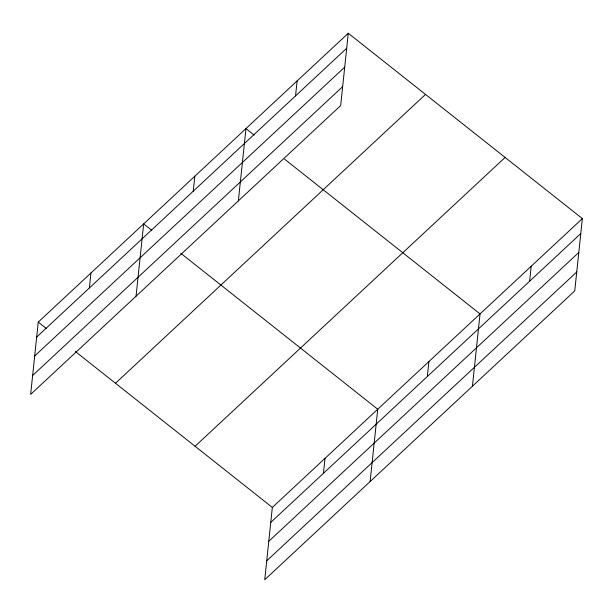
<?xml version="1.0" encoding="UTF-8"?>
<svg xmlns="http://www.w3.org/2000/svg" width="613" height="613" viewBox="0 0 613 613"><rect width="100%" height="100%" fill="white"/><g stroke="black" fill="none" stroke-linecap="round" stroke-linejoin="round"><path stroke-width="0.92" d="M348.268 33.263L38.251 322.101L30.65 394.404L340.675 105.566L348.268 33.263L582.35 218.596L574.749 290.899L264.732 579.737L272.325 507.434L582.35 218.596M89.383 287.964L90.954 273M136.055 296.194L143.657 223.898L151.825 230.365M193.241 191.202L194.811 176.237M238.365 200.88L245.966 128.584L254.134 135.052M295.543 95.889L297.121 80.924M323.457 473.297L325.028 458.332M370.137 481.527L377.738 409.231L180.797 253.299M427.315 376.535L428.885 361.57M472.447 386.213L480.04 313.917L284.585 159.158M529.624 281.221L531.195 266.257M36.673 337.066L346.697 48.228M34.688 355.984L344.713 67.146M32.642 375.478L342.659 86.648M115.497 383.263L425.514 94.425M195.08 446.272L505.104 157.441M270.754 522.399L580.779 233.561M268.77 541.317L578.787 252.487M266.716 560.811L576.741 271.98M38.251 322.101L46.419 328.568M75.384 351.502L272.325 507.434"/></g></svg>
